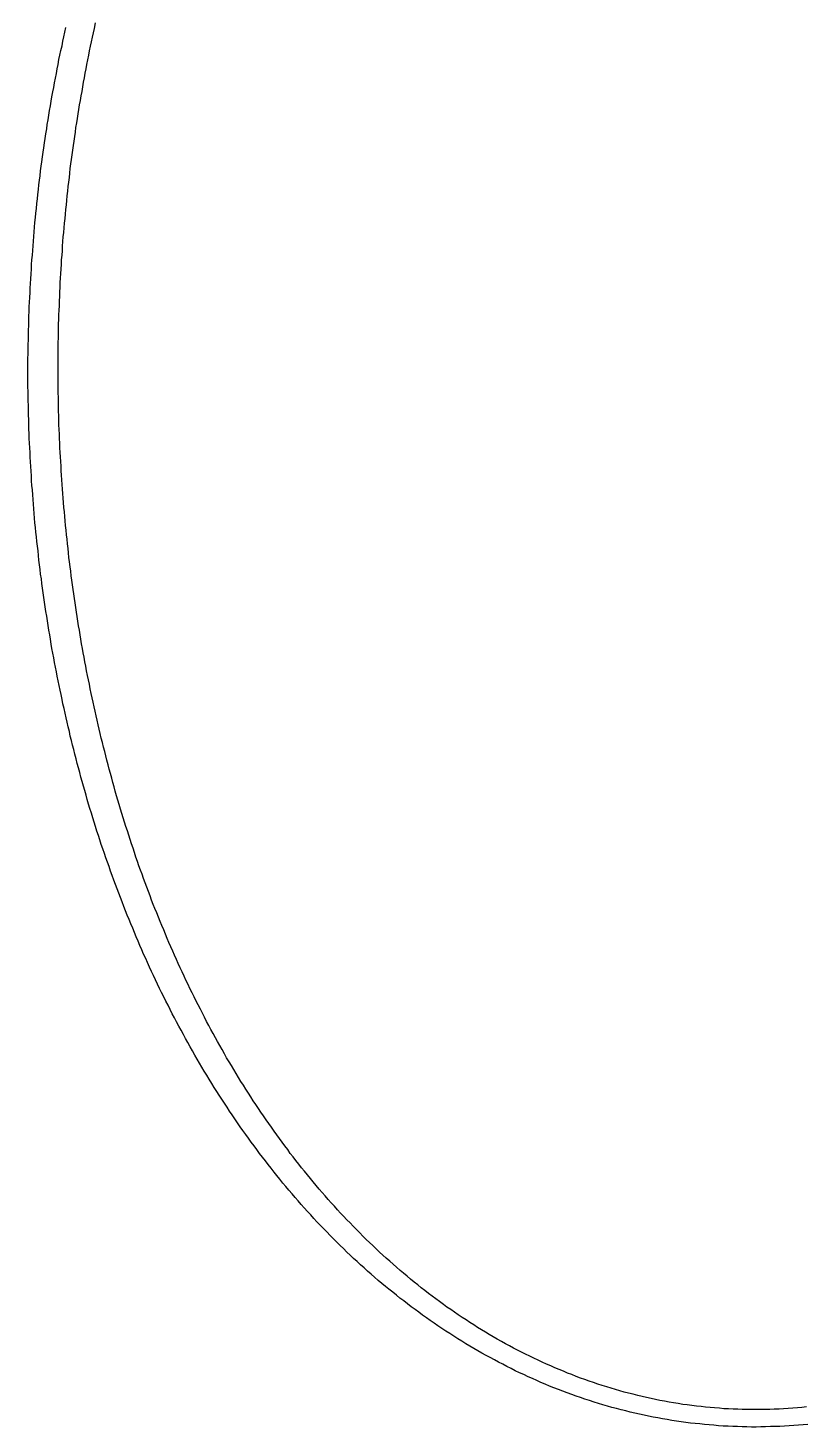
# Model space of a CAD drawing. Header units: millimetres. Extents: x 0 to 3800, y -67 to 2530.
# Drawn here: x 2287.81 to 2291.92, y 970.37 to 977.77 of the extents above; entities that cross this region are included whole.
import ezdxf

# ---------------------------------------------------------------- set-up
doc = ezdxf.new("R2010")
doc.units = ezdxf.units.MM
doc.layers.add('내부선 및 부속', color=4, linetype='Continuous')

msp = doc.modelspace()

# ---------------------------------------------------------------- linework, layer by layer
at = {"layer": '내부선 및 부속', "linetype": 'Continuous', "flags": 128}
for points in [[(2288.164, 977.7695), (2288.17, 977.7995)], [(2291.939, 970.3835), (2291.914, 970.3815), (2291.889, 970.3795), (2291.865, 970.3775), (2291.84, 970.3755), (2291.815, 970.3745), (2291.79, 970.3725), (2291.765, 970.3715), (2291.74, 970.3715), (2291.715, 970.3705), (2291.69, 970.3705), (2291.665, 970.3695), (2291.64, 970.3695), (2291.616, 970.3705), (2291.591, 970.3705), (2291.566, 970.3715), (2291.541, 970.3725), (2291.516, 970.3735), (2291.491, 970.3745), (2291.466, 970.3765), (2291.441, 970.3785), (2291.416, 970.3805), (2291.392, 970.3825), (2291.367, 970.3855), (2291.342, 970.3875), (2291.317, 970.3905), (2291.293, 970.3935), (2291.268, 970.3975), (2291.243, 970.4005), (2291.219, 970.4045), (2291.194, 970.4085), (2291.169, 970.4125), (2291.145, 970.4175), (2291.12, 970.4215), (2291.096, 970.4265), (2291.072, 970.4315), (2291.047, 970.4375), (2291.023, 970.4425), (2290.999, 970.4485), (2290.975, 970.4545), (2290.975, 970.4545), (2290.95, 970.4605), (2290.926, 970.4675), (2290.902, 970.4735), (2290.878, 970.4805), (2290.854, 970.4875), (2290.83, 970.4945), (2290.807, 970.5015), (2290.783, 970.5095), (2290.759, 970.5175), (2290.736, 970.5255), (2290.712, 970.5335), (2290.689, 970.5415), (2290.665, 970.5505), (2290.642, 970.5595), (2290.619, 970.5685), (2290.595, 970.5775), (2290.572, 970.5865), (2290.549, 970.5955), (2290.526, 970.6055), (2290.504, 970.6155), (2290.481, 970.6255), (2290.458, 970.6355), (2290.435, 970.6465), (2290.413, 970.6565), (2290.39, 970.6675), (2290.368, 970.6785), (2290.346, 970.6895), (2290.324, 970.7015), (2290.302, 970.7125), (2290.28, 970.7245), (2290.258, 970.7365), (2290.236, 970.7485), (2290.214, 970.7605), (2290.193, 970.7725), (2290.171, 970.7855), (2290.15, 970.7975), (2290.128, 970.8105), (2290.107, 970.8235), (2290.086, 970.8365), (2290.065, 970.8495), (2290.044, 970.8635), (2290.023, 970.8775), (2290.002, 970.8905), (2289.981, 970.9045), (2289.961, 970.9185), (2289.94, 970.9325), (2289.92, 970.9475), (2289.9, 970.9615), (2289.88, 970.9765), (2289.86, 970.9905), (2289.84, 971.0055), (2289.82, 971.0205), (2289.8, 971.0365), (2289.78, 971.0515), (2289.761, 971.0665), (2289.742, 971.0825), (2289.722, 971.0985), (2289.703, 971.1135), (2289.684, 971.1295), (2289.665, 971.1455), (2289.646, 971.1625), (2289.627, 971.1785), (2289.609, 971.1945), (2289.59, 971.2115), (2289.572, 971.2285), (2289.553, 971.2445), (2289.535, 971.2615), (2289.517, 971.2785), (2289.499, 971.2955), (2289.481, 971.3135), (2289.463, 971.3305), (2289.445, 971.3485), (2289.428, 971.3655), (2289.41, 971.3835), (2289.393, 971.4015), (2289.376, 971.4195), (2289.358, 971.4375), (2289.341, 971.4555), (2289.324, 971.4735), (2289.308, 971.4915), (2289.291, 971.5105), (2289.274, 971.5285), (2289.258, 971.5475), (2289.241, 971.5655), (2289.225, 971.5845), (2289.209, 971.6035), (2289.193, 971.6225), (2289.177, 971.6415), (2289.161, 971.6605), (2289.145, 971.6805), (2289.129, 971.6995), (2289.114, 971.7185), (2289.098, 971.7385), (2289.083, 971.7585), (2289.068, 971.7775), (2289.052, 971.7975), (2289.037, 971.8175), (2289.022, 971.8375), (2289.008, 971.8575), (2288.993, 971.8775), (2288.993, 971.8775), (2288.978, 971.8975), (2288.964, 971.9175), (2288.949, 971.9385), (2288.935, 971.9585), (2288.921, 971.9795), (2288.907, 971.9995), (2288.893, 972.0205), (2288.879, 972.0415), (2288.865, 972.0615), (2288.851, 972.0825), (2288.838, 972.1035), (2288.824, 972.1245), (2288.811, 972.1455), (2288.797, 972.1665), (2288.784, 972.1875), (2288.771, 972.2095), (2288.758, 972.2305), (2288.745, 972.2515), (2288.732, 972.2735), (2288.72, 972.2945), (2288.707, 972.3165), (2288.695, 972.3375), (2288.682, 972.3595), (2288.67, 972.3815), (2288.658, 972.4035), (2288.646, 972.4245), (2288.634, 972.4465), (2288.622, 972.4685), (2288.61, 972.4905), (2288.598, 972.5125), (2288.587, 972.5345), (2288.575, 972.5565), (2288.564, 972.5795), (2288.553, 972.6015), (2288.541, 972.6235), (2288.53, 972.6455), (2288.519, 972.6685), (2288.508, 972.6905), (2288.497, 972.7135), (2288.487, 972.7355), (2288.476, 972.7585), (2288.466, 972.7805), (2288.455, 972.8035), (2288.445, 972.8265), (2288.435, 972.8485), (2288.424, 972.8715), (2288.414, 972.8945), (2288.404, 972.9175), (2288.395, 972.9395), (2288.385, 972.9625), (2288.375, 972.9855), (2288.366, 973.0085), (2288.356, 973.0315), (2288.347, 973.0545), (2288.337, 973.0775), (2288.328, 973.1005), (2288.319, 973.1245), (2288.31, 973.1475), (2288.301, 973.1705), (2288.292, 973.1935), (2288.283, 973.2175), (2288.275, 973.2405), (2288.266, 973.2635), (2288.258, 973.2875), (2288.249, 973.3105), (2288.241, 973.3345), (2288.233, 973.3575), (2288.224, 973.3805), (2288.216, 973.4045), (2288.208, 973.4285), (2288.2, 973.4515), (2288.193, 973.4755), (2288.185, 973.4985), (2288.177, 973.5225), (2288.17, 973.5465), (2288.162, 973.5705), (2288.155, 973.5935), (2288.148, 973.6175), (2288.14, 973.6415), (2288.133, 973.6655), (2288.126, 973.6895), (2288.119, 973.7135), (2288.112, 973.7375), (2288.106, 973.7605), (2288.099, 973.7845), (2288.092, 973.8085), (2288.086, 973.8325), (2288.079, 973.8565), (2288.073, 973.8805), (2288.067, 973.9055), (2288.06, 973.9295), (2288.054, 973.9535), (2288.048, 973.9775), (2288.042, 974.0015), (2288.036, 974.0255), (2288.031, 974.0495), (2288.025, 974.0745), (2288.019, 974.0985), (2288.014, 974.1225), (2288.008, 974.1465), (2288.008, 974.1465), (2288.003, 974.1715), (2287.997, 974.1955), (2287.992, 974.2195), (2287.987, 974.2445), (2287.982, 974.2685), (2287.977, 974.2925), (2287.972, 974.3175), (2287.967, 974.3415), (2287.962, 974.3655), (2287.957, 974.3905), (2287.953, 974.4145), (2287.948, 974.4395), (2287.944, 974.4635), (2287.939, 974.4885), (2287.935, 974.5125), (2287.931, 974.5375), (2287.927, 974.5615), (2287.923, 974.5865), (2287.918, 974.6105), (2287.915, 974.6355), (2287.911, 974.6595), (2287.907, 974.6845), (2287.903, 974.7095), (2287.9, 974.7335), (2287.896, 974.7585), (2287.893, 974.7835), (2287.889, 974.8075), (2287.886, 974.8325), (2287.883, 974.8575), (2287.879, 974.8815), (2287.876, 974.9065), (2287.873, 974.9315), (2287.87, 974.9555), (2287.867, 974.9805), (2287.865, 975.0055), (2287.862, 975.0295), (2287.859, 975.0545), (2287.857, 975.0795), (2287.854, 975.1045), (2287.852, 975.1285), (2287.849, 975.1535), (2287.847, 975.1785), (2287.845, 975.2035), (2287.843, 975.2275), (2287.841, 975.2525), (2287.839, 975.2775), (2287.837, 975.3025), (2287.835, 975.3275), (2287.833, 975.3515), (2287.831, 975.3765), (2287.83, 975.4015), (2287.828, 975.4265), (2287.827, 975.4515), (2287.825, 975.4765), (2287.824, 975.5005), (2287.823, 975.5255), (2287.821, 975.5505), (2287.82, 975.5755), (2287.819, 975.6005), (2287.818, 975.6255), (2287.817, 975.6495), (2287.816, 975.6745), (2287.816, 975.6995), (2287.815, 975.7245), (2287.814, 975.7495), (2287.814, 975.7745), (2287.813, 975.7995), (2287.813, 975.8245), (2287.813, 975.8485), (2287.812, 975.8735), (2287.812, 975.8985), (2287.812, 975.9235), (2287.812, 975.9485), (2287.812, 975.9735), (2287.812, 975.9985), (2287.812, 976.0225), (2287.813, 976.0475), (2287.813, 976.0725), (2287.813, 976.0975), (2287.814, 976.1225), (2287.814, 976.1475), (2287.815, 976.1725), (2287.816, 976.1975), (2287.816, 976.2215), (2287.817, 976.2465), (2287.818, 976.2715), (2287.819, 976.2965), (2287.82, 976.3215), (2287.821, 976.3465), (2287.823, 976.3715), (2287.824, 976.3955), (2287.825, 976.4205), (2287.827, 976.4455), (2287.828, 976.4705), (2287.83, 976.4955), (2287.831, 976.5205), (2287.833, 976.5445), (2287.835, 976.5695), (2287.837, 976.5945), (2287.839, 976.6195), (2287.839, 976.6195), (2287.841, 976.6445), (2287.843, 976.6695), (2287.845, 976.6935), (2287.847, 976.7185), (2287.849, 976.7435), (2287.852, 976.7685), (2287.854, 976.7925), (2287.857, 976.8175), (2287.859, 976.8425), (2287.862, 976.8675), (2287.864, 976.8915), (2287.867, 976.9165), (2287.87, 976.9415), (2287.873, 976.9665), (2287.876, 976.9905), (2287.879, 977.0155), (2287.882, 977.0405), (2287.886, 977.0645), (2287.889, 977.0895), (2287.892, 977.1145), (2287.896, 977.1385), (2287.899, 977.1635), (2287.903, 977.1875), (2287.907, 977.2125), (2287.911, 977.2375), (2287.914, 977.2615), (2287.918, 977.2865), (2287.922, 977.3105), (2287.926, 977.3355), (2287.931, 977.3595), (2287.935, 977.3845), (2287.939, 977.4085), (2287.943, 977.4335), (2287.948, 977.4575), (2287.952, 977.4825), (2287.957, 977.5065), (2287.962, 977.5315), (2287.967, 977.5555), (2287.971, 977.5795), (2287.976, 977.6045), (2287.981, 977.6285), (2287.986, 977.6535), (2287.992, 977.6775), (2287.997, 977.7015), (2288.002, 977.7255), (2288.007, 977.7505), (2288.013, 977.7745)], [(2291.931, 970.4755), (2291.907, 970.4735), (2291.883, 970.4715), (2291.859, 970.4695), (2291.834, 970.4675), (2291.81, 970.4655), (2291.786, 970.4645), (2291.761, 970.4635), (2291.737, 970.4625), (2291.713, 970.4625), (2291.689, 970.4615), (2291.664, 970.4615), (2291.64, 970.4615), (2291.616, 970.4615), (2291.591, 970.4625), (2291.567, 970.4635), (2291.543, 970.4645), (2291.518, 970.4655), (2291.494, 970.4665), (2291.47, 970.4685), (2291.445, 970.4705), (2291.421, 970.4725), (2291.397, 970.4745), (2291.373, 970.4775), (2291.349, 970.4805), (2291.324, 970.4835), (2291.3, 970.4865), (2291.276, 970.4895), (2291.252, 970.4935), (2291.228, 970.4975), (2291.204, 970.5015), (2291.18, 970.5055), (2291.156, 970.5105), (2291.132, 970.5155), (2291.109, 970.5205), (2291.085, 970.5255), (2291.061, 970.5305), (2291.038, 970.5365), (2291.014, 970.5425), (2290.99, 970.5485), (2290.967, 970.5545), (2290.967, 970.5545), (2290.943, 970.5615), (2290.92, 970.5675), (2290.897, 970.5745), (2290.874, 970.5815), (2290.85, 970.5895), (2290.827, 970.5965), (2290.804, 970.6045), (2290.781, 970.6125), (2290.758, 970.6205), (2290.735, 970.6285), (2290.713, 970.6375), (2290.69, 970.6465), (2290.667, 970.6545), (2290.645, 970.6645), (2290.622, 970.6735), (2290.6, 970.6825), (2290.578, 970.6925), (2290.555, 970.7025), (2290.533, 970.7125), (2290.511, 970.7225), (2290.489, 970.7335), (2290.467, 970.7435), (2290.445, 970.7545), (2290.424, 970.7655), (2290.402, 970.7765), (2290.381, 970.7875), (2290.359, 970.7995), (2290.338, 970.8105), (2290.317, 970.8225), (2290.295, 970.8345), (2290.274, 970.8465), (2290.253, 970.8585), (2290.233, 970.8715), (2290.212, 970.8845), (2290.191, 970.8965), (2290.171, 970.9095), (2290.15, 970.9225), (2290.13, 970.9365), (2290.109, 970.9495), (2290.089, 970.9635), (2290.069, 970.9765), (2290.049, 970.9905), (2290.029, 971.0045), (2290.01, 971.0185), (2289.99, 971.0335), (2289.97, 971.0475), (2289.951, 971.0615), (2289.932, 971.0765), (2289.912, 971.0915), (2289.893, 971.1065), (2289.874, 971.1215), (2289.855, 971.1365), (2289.836, 971.1525), (2289.818, 971.1675), (2289.799, 971.1835), (2289.781, 971.1985), (2289.762, 971.2145), (2289.744, 971.2305), (2289.726, 971.2465), (2289.708, 971.2635), (2289.69, 971.2795), (2289.672, 971.2955), (2289.654, 971.3125), (2289.636, 971.3295), (2289.619, 971.3455), (2289.601, 971.3625), (2289.584, 971.3795), (2289.567, 971.3965), (2289.55, 971.4145), (2289.533, 971.4315), (2289.516, 971.4495), (2289.499, 971.4665), (2289.482, 971.4845), (2289.466, 971.5015), (2289.449, 971.5195), (2289.433, 971.5375), (2289.417, 971.5555), (2289.401, 971.5735), (2289.385, 971.5925), (2289.369, 971.6105), (2289.353, 971.6285), (2289.337, 971.6475), (2289.321, 971.6665), (2289.306, 971.6845), (2289.291, 971.7035), (2289.275, 971.7225), (2289.26, 971.7415), (2289.245, 971.7605), (2289.23, 971.7795), (2289.215, 971.7985), (2289.2, 971.8175), (2289.186, 971.8375), (2289.171, 971.8565), (2289.157, 971.8765), (2289.142, 971.8955), (2289.128, 971.9155), (2289.114, 971.9355), (2289.1, 971.9555), (2289.086, 971.9755), (2289.072, 971.9945), (2289.072, 971.9945), (2289.058, 972.0155), (2289.044, 972.0355), (2289.031, 972.0555), (2289.017, 972.0755), (2289.004, 972.0955), (2288.991, 972.1165), (2288.978, 972.1365), (2288.964, 972.1575), (2288.952, 972.1775), (2288.939, 972.1985), (2288.926, 972.2195), (2288.913, 972.2405), (2288.901, 972.2605), (2288.888, 972.2815), (2288.876, 972.3025), (2288.863, 972.3235), (2288.851, 972.3445), (2288.839, 972.3665), (2288.827, 972.3875), (2288.815, 972.4085), (2288.804, 972.4295), (2288.792, 972.4515), (2288.78, 972.4725), (2288.769, 972.4945), (2288.757, 972.5155), (2288.746, 972.5375), (2288.735, 972.5585), (2288.724, 972.5805), (2288.713, 972.6025), (2288.702, 972.6235), (2288.691, 972.6455), (2288.68, 972.6675), (2288.669, 972.6895), (2288.659, 972.7115), (2288.648, 972.7335), (2288.638, 972.7555), (2288.628, 972.7775), (2288.617, 972.7995), (2288.607, 972.8215), (2288.597, 972.8435), (2288.587, 972.8655), (2288.578, 972.8875), (2288.568, 972.9105), (2288.558, 972.9325), (2288.549, 972.9545), (2288.539, 972.9775), (2288.53, 972.9995), (2288.52, 973.0225), (2288.511, 973.0445), (2288.502, 973.0675), (2288.493, 973.0895), (2288.484, 973.1125), (2288.475, 973.1345), (2288.466, 973.1575), (2288.458, 973.1805), (2288.449, 973.2025), (2288.441, 973.2255), (2288.432, 973.2485), (2288.424, 973.2715), (2288.416, 973.2945), (2288.407, 973.3165), (2288.399, 973.3395), (2288.391, 973.3625), (2288.383, 973.3855), (2288.376, 973.4085), (2288.368, 973.4315), (2288.36, 973.4545), (2288.353, 973.4775), (2288.345, 973.5005), (2288.338, 973.5235), (2288.33, 973.5475), (2288.323, 973.5705), (2288.316, 973.5935), (2288.309, 973.6165), (2288.302, 973.6395), (2288.295, 973.6635), (2288.288, 973.6865), (2288.281, 973.7095), (2288.274, 973.7335), (2288.268, 973.7565), (2288.261, 973.7795), (2288.255, 973.8035), (2288.248, 973.8265), (2288.242, 973.8505), (2288.236, 973.8735), (2288.23, 973.8975), (2288.224, 973.9205), (2288.218, 973.9445), (2288.212, 973.9675), (2288.206, 973.9915), (2288.2, 974.0145), (2288.194, 974.0385), (2288.189, 974.0625), (2288.183, 974.0855), (2288.178, 974.1095), (2288.172, 974.1325), (2288.167, 974.1565), (2288.162, 974.1805), (2288.156, 974.2045), (2288.151, 974.2275), (2288.151, 974.2275), (2288.146, 974.2515), (2288.141, 974.2755), (2288.137, 974.2995), (2288.132, 974.3225), (2288.127, 974.3465), (2288.122, 974.3705), (2288.118, 974.3945), (2288.113, 974.4185), (2288.109, 974.4425), (2288.104, 974.4655), (2288.1, 974.4895), (2288.096, 974.5135), (2288.092, 974.5375), (2288.088, 974.5615), (2288.084, 974.5855), (2288.08, 974.6095), (2288.076, 974.6335), (2288.072, 974.6575), (2288.068, 974.6815), (2288.065, 974.7055), (2288.061, 974.7295), (2288.058, 974.7535), (2288.054, 974.7775), (2288.051, 974.8015), (2288.048, 974.8255), (2288.044, 974.8495), (2288.041, 974.8735), (2288.038, 974.8975), (2288.035, 974.9215), (2288.032, 974.9465), (2288.029, 974.9705), (2288.027, 974.9945), (2288.024, 975.0185), (2288.021, 975.0425), (2288.019, 975.0665), (2288.016, 975.0905), (2288.014, 975.1145), (2288.011, 975.1395), (2288.009, 975.1635), (2288.007, 975.1875), (2288.005, 975.2115), (2288.002, 975.2355), (2288, 975.2605), (2287.998, 975.2845), (2287.997, 975.3085), (2287.995, 975.3325), (2287.993, 975.3565), (2287.991, 975.3815), (2287.99, 975.4055), (2287.988, 975.4295), (2287.987, 975.4535), (2287.985, 975.4775), (2287.984, 975.5025), (2287.983, 975.5265), (2287.981, 975.5505), (2287.98, 975.5745), (2287.979, 975.5995), (2287.978, 975.6235), (2287.977, 975.6475), (2287.976, 975.6715), (2287.976, 975.6965), (2287.975, 975.7205), (2287.974, 975.7445), (2287.974, 975.7685), (2287.973, 975.7935), (2287.973, 975.8175), (2287.972, 975.8415), (2287.972, 975.8655), (2287.972, 975.8905), (2287.971, 975.9145), (2287.971, 975.9385), (2287.971, 975.9635), (2287.971, 975.9875), (2287.971, 976.0115), (2287.971, 976.0355), (2287.972, 976.0605), (2287.972, 976.0845), (2287.972, 976.1085), (2287.973, 976.1325), (2287.973, 976.1575), (2287.974, 976.1815), (2287.974, 976.2055), (2287.975, 976.2305), (2287.976, 976.2545), (2287.977, 976.2785), (2287.978, 976.3025), (2287.979, 976.3275), (2287.98, 976.3515), (2287.981, 976.3755), (2287.982, 976.3995), (2287.983, 976.4245), (2287.984, 976.4485), (2287.986, 976.4725), (2287.987, 976.4965), (2287.989, 976.5215), (2287.99, 976.5455), (2287.992, 976.5695), (2287.994, 976.5935), (2287.995, 976.6175), (2287.997, 976.6425), (2287.997, 976.6425), (2287.999, 976.6665), (2288.001, 976.6905), (2288.003, 976.7145), (2288.005, 976.7385), (2288.008, 976.7635), (2288.01, 976.7875), (2288.012, 976.8115), (2288.015, 976.8355), (2288.017, 976.8595), (2288.02, 976.8835), (2288.022, 976.9085), (2288.025, 976.9325), (2288.028, 976.9565), (2288.031, 976.9805), (2288.033, 977.0045), (2288.036, 977.0285), (2288.039, 977.0525), (2288.043, 977.0765), (2288.046, 977.1005), (2288.049, 977.1255), (2288.052, 977.1495), (2288.056, 977.1735), (2288.059, 977.1975), (2288.063, 977.2215), (2288.066, 977.2455), (2288.07, 977.2695), (2288.074, 977.2935), (2288.077, 977.3175), (2288.081, 977.3415), (2288.085, 977.3655), (2288.089, 977.3885), (2288.093, 977.4125), (2288.098, 977.4365), (2288.102, 977.4605), (2288.106, 977.4845), (2288.111, 977.5085), (2288.115, 977.5325), (2288.12, 977.5565), (2288.124, 977.5795), (2288.129, 977.6035), (2288.134, 977.6275), (2288.138, 977.6515), (2288.143, 977.6755), (2288.148, 977.6985), (2288.153, 977.7225), (2288.159, 977.7465), (2288.164, 977.7695), (2288.164, 977.7695)]]:
    msp.add_lwpolyline(points, dxfattribs=at)

doc.saveas('drawing.dxf')
